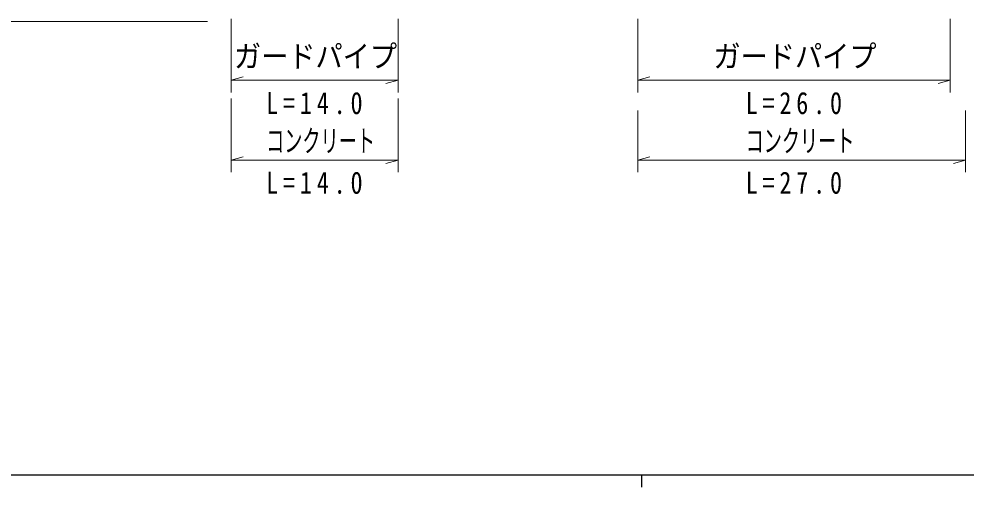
# Model space of a CAD drawing. Units: millimetres, scale not verified. Extents: x 40000 to 680000, y 20000 to 380000.
# Drawn here: x 116470 to 194852, y 204000 to 242720 of the extents above; entities that cross this region are included whole.
import ezdxf
from ezdxf.enums import TextEntityAlignment as Align

# ---------------------------------------------------------------- set-up
doc = ezdxf.new("R2010")
doc.units = ezdxf.units.MM
doc.header["$LTSCALE"] = 1000
doc.layers.add('M-STR-HTXT', color=7, linetype='Continuous', lineweight=13)
doc.layers.add('M-TTL-BAND', color=7, linetype='Continuous', lineweight=25)
doc.styles.add('ＭＳ ゴシック', font='')
doc.styles.get('ＭＳ ゴシック').set_extended_font_data('MS Gothic')

msp = doc.modelspace()

# ---------------------------------------------------------------- linework, layer by layer
at = {"layer": 'M-STR-HTXT'}
for p, q in [((68940, 242497), (132086, 242497)), ((134030, 242720), (134030, 236650)), ((147845, 236650), (147845, 242720)), ((167691, 242720), (167691, 236650)), ((193545, 236650), (193545, 242720)), ((134030, 237650), (135030, 237930)), ((134030, 237650), (147845, 237650)), ((147845, 237650), (146845, 237370)), ((167691, 237650), (168691, 237930)), ((167691, 237650), (193545, 237650)), ((193545, 237650), (192545, 237370)), ((134030, 236150), (134030, 230048)), ((147845, 230048), (147845, 236150)), ((167691, 235150), (167691, 230048)), ((194818, 230048), (194818, 235150)), ((134030, 231048), (135030, 231328)), ((167691, 231048), (168691, 231328)), ((134030, 231048), (147845, 231048)), ((147845, 231048), (146845, 230768)), ((167691, 231048), (194818, 231048)), ((194818, 231048), (193818, 230768))]:
    msp.add_line(p, q, dxfattribs=at)
at = {"layer": 'M-TTL-BAND'}
for p, q in [((40000, 205000), (579000, 205000)), ((168000, 205000), (168000, 204000))]:
    msp.add_line(p, q, dxfattribs=at)

# ---------------------------------------------------------------- texts
at = {"layer": 'M-STR-HTXT', "style": 'ＭＳ ゴシック'}
for s, width, p in [('ガードパイプ', 0.9, (134263, 238168)), ('ガードパイプ', 0.9, (173943, 238168)), ('コンクリート', 0.6, (136929, 231172)), ('コンクリート', 0.6, (176609, 231172))]:
    msp.add_text(s, height=1833, dxfattribs=dict(at, width=width)).set_placement(p, align=Align.BOTTOM_LEFT)
at = {"layer": 'M-STR-HTXT', "char_height": 1833, "attachment_point": 7, "style": 'ＭＳ ゴシック'}
for s, insert in [('\\T1.4;\\W0.8;L=14.0', (136929, 234822)), ('\\T1.4;\\W0.8;L=26.0', (176609, 234822)), ('\\T1.4;\\W0.8;L=14.0', (136929, 228232)), ('\\T1.4;\\W0.8;L=27.0', (176609, 228232))]:
    msp.add_mtext(s, dxfattribs=dict(at, insert=insert))

doc.saveas('drawing.dxf')
